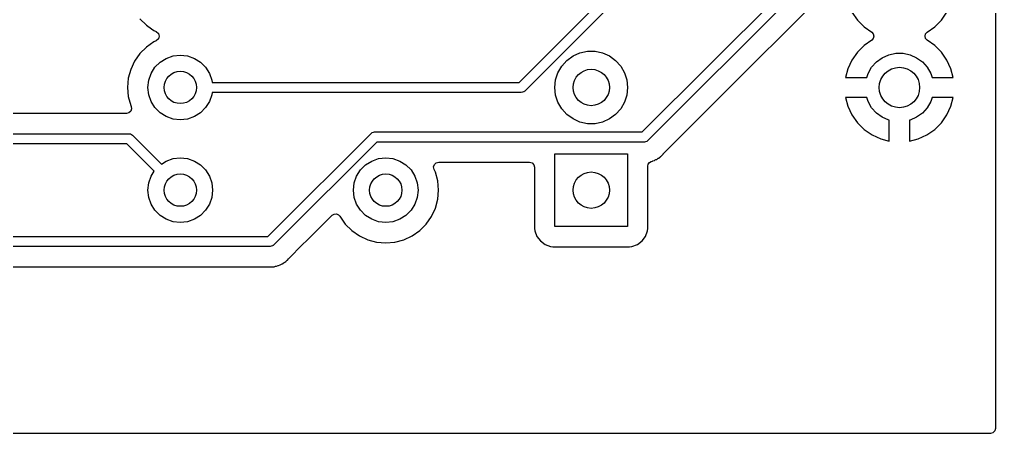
# Model space of a CAD drawing. Extents: x 26.2 to 76.2, y -84.5 to -34.5.
# Drawn here: x 52.07 to 76.2, y -84.45 to -74.21 of the extents above; entities that cross this region are included whole.
import ezdxf

# ---------------------------------------------------------------- set-up
doc = ezdxf.new("R2010")
doc.units = 0
doc.layers.add('BLACK', color=7, linetype='CONTINUOUS')

msp = doc.modelspace()

# ---------------------------------------------------------------- linework, layer by layer
at = {"layer": 'BLACK', "linetype": 'CONTINUOUS'}
for p, q in [((76.1995, -34.5795), (76.1995, -84.3305)), ((64.4208, -75.77), (72.0042, -68.1866)), ((72.1444, -68.4), (64.561, -75.9834)), ((67.4682, -76.995), (73.1427, -71.3205)), ((73.3222, -71.4946), (67.6084, -77.2084)), ((69.3796, -76.145), (72.2572, -73.2674)), ((72.651, -74.0328), (72.7865, -74.2264)), ((74.8635, -74.2264), (74.999, -74.0328)), ((55.045, -74.1941), (55.2059, -74.355)), ((72.7865, -74.2264), (72.9536, -74.3935)), ((74.6964, -74.3935), (74.8635, -74.2264)), ((55.2059, -74.355), (55.3364, -74.4464)), ((55.3364, -74.4464), (55.3923, -74.4856)), ((55.3923, -74.4856), (55.4503, -74.5126)), ((55.4503, -74.5126), (55.5024, -74.5584)), ((55.5024, -74.5584), (55.5219, -74.625)), ((72.9536, -74.3935), (73.1396, -74.5237)), ((73.1396, -74.5237), (73.1785, -74.568)), ((74.4715, -74.568), (74.5104, -74.5237)), ((74.5104, -74.5237), (74.6964, -74.3935)), ((55.3923, -74.7644), (55.2059, -74.895)), ((55.4503, -74.7374), (55.3923, -74.7644)), ((55.5024, -74.6916), (55.4503, -74.7374)), ((55.5219, -74.625), (55.5024, -74.6916)), ((73.1396, -74.7269), (72.9539, -74.8569)), ((73.1785, -74.6826), (73.1396, -74.7269)), ((73.1785, -74.568), (73.1925, -74.6253)), ((73.1925, -74.6253), (73.1785, -74.6826)), ((74.4575, -74.6253), (74.4715, -74.568)), ((74.4715, -74.6826), (74.4575, -74.6253)), ((74.5104, -74.7269), (74.4715, -74.6826)), ((74.6961, -74.8569), (74.5104, -74.7269)), ((55.2059, -74.895), (55.045, -75.0559)), ((65.755, -75.1156), (65.9269, -75.039)), ((65.9269, -75.039), (66.1109, -74.9999)), ((66.1109, -74.9999), (66.2991, -74.9999)), ((66.2991, -74.9999), (66.4831, -75.039)), ((66.4831, -75.039), (66.655, -75.1156)), ((72.7869, -75.0239), (72.6514, -75.2174)), ((72.9539, -74.8569), (72.7869, -75.0239)), ((74.8631, -75.0239), (74.6961, -74.8569)), ((74.9986, -75.2174), (74.8631, -75.0239)), ((54.9144, -75.2423), (54.8183, -75.4485)), ((55.045, -75.0559), (54.9144, -75.2423)), ((55.4195, -75.3962), (55.5462, -75.2695)), ((55.5462, -75.2695), (55.6979, -75.1742)), ((55.6979, -75.1742), (55.867, -75.1151)), ((55.867, -75.1151), (56.045, -75.095)), ((56.045, -75.095), (56.223, -75.1151)), ((56.223, -75.1151), (56.3921, -75.1742)), ((56.3921, -75.1742), (56.5438, -75.2695)), ((56.5438, -75.2695), (56.6705, -75.3962)), ((65.4769, -75.366), (65.6028, -75.2262)), ((65.6028, -75.2262), (65.755, -75.1156)), ((66.655, -75.1156), (66.8072, -75.2262)), ((66.8072, -75.2262), (66.9331, -75.366)), ((72.6514, -75.2174), (72.5516, -75.4315)), ((73.1373, -75.3954), (73.2562, -75.2633)), ((73.2562, -75.2633), (73.4, -75.1589)), ((73.4, -75.1589), (73.5623, -75.0866)), ((73.5623, -75.0866), (73.7362, -75.0497)), ((73.7362, -75.0497), (73.9138, -75.0497)), ((73.9138, -75.0497), (74.0877, -75.0866)), ((74.0877, -75.0866), (74.25, -75.1589)), ((74.25, -75.1589), (74.3938, -75.2633)), ((74.3938, -75.2633), (74.5127, -75.3954)), ((75.0984, -75.4315), (74.9986, -75.2174)), ((54.8183, -75.4485), (54.7594, -75.6683)), ((55.3242, -75.5479), (55.4195, -75.3962)), ((56.6705, -75.3962), (56.7658, -75.5479)), ((65.3828, -75.5289), (65.4769, -75.366)), ((66.9331, -75.366), (67.0272, -75.5289)), ((72.5516, -75.4315), (72.4944, -75.645)), ((73.0485, -75.5493), (73.1373, -75.3954)), ((74.5127, -75.3954), (74.6015, -75.5493)), ((75.1556, -75.645), (75.0984, -75.4315)), ((54.7594, -75.6683), (54.7395, -75.895)), ((55.245, -75.895), (55.2651, -75.717)), ((55.2651, -75.717), (55.3242, -75.5479)), ((56.7658, -75.5479), (56.8249, -75.717)), ((56.8249, -75.717), (56.8309, -75.77)), ((65.305, -75.895), (65.3247, -75.7079)), ((65.3247, -75.7079), (65.3828, -75.5289)), ((67.0272, -75.5289), (67.0853, -75.7079)), ((67.0853, -75.7079), (67.105, -75.895)), ((72.4944, -75.645), (72.4944, -75.645)), ((72.4944, -75.645), (73.0174, -75.645)), ((73.0174, -75.645), (73.0485, -75.5493)), ((74.6015, -75.5493), (74.6326, -75.645)), ((74.6326, -75.645), (75.1556, -75.645)), ((75.1556, -75.645), (75.1556, -75.645)), ((54.7395, -75.895), (54.7594, -76.1217)), ((55.2651, -76.073), (55.245, -75.895)), ((56.8309, -75.77), (64.4208, -75.77)), ((64.5325, -76.0047), (64.5023, -76.0113)), ((64.5375, -76.0009), (64.5325, -76.0047)), ((64.5402, -76.0002), (64.5375, -76.0009)), ((64.5431, -75.9968), (64.5402, -76.0002)), ((64.561, -75.9834), (64.5431, -75.9968)), ((65.3247, -76.0821), (65.305, -75.895)), ((67.105, -75.895), (67.0853, -76.0821)), ((54.7594, -76.1217), (54.8183, -76.3415)), ((55.3242, -76.2421), (55.2651, -76.073)), ((55.4195, -76.3938), (55.3242, -76.2421)), ((56.7658, -76.2421), (56.6705, -76.3938)), ((56.8249, -76.073), (56.7658, -76.2421)), ((56.8309, -76.02), (56.8249, -76.073)), ((64.4726, -76.02), (56.8309, -76.02)), ((64.5023, -76.0113), (64.4726, -76.02)), ((65.3828, -76.2611), (65.3247, -76.0821)), ((67.0853, -76.0821), (67.0272, -76.2611)), ((67.9873, -77.5373), (69.3796, -76.145)), ((73.0174, -76.145), (72.4944, -76.145)), ((72.4944, -76.145), (72.5516, -76.3585)), ((73.0485, -76.2407), (73.0174, -76.145)), ((73.1373, -76.3946), (73.0485, -76.2407)), ((74.6015, -76.2407), (74.5127, -76.3946)), ((74.6326, -76.145), (74.6015, -76.2407)), ((75.1556, -76.145), (74.6326, -76.145)), ((75.0984, -76.3585), (75.1556, -76.145)), ((54.8205, -76.4821), (54.7756, -76.5242)), ((54.8183, -76.3415), (54.8183, -76.3415)), ((54.8183, -76.3415), (54.8283, -76.3631)), ((54.8397, -76.4236), (54.8205, -76.4821)), ((54.8283, -76.3631), (54.8397, -76.4236)), ((55.5462, -76.5205), (55.4195, -76.3938)), ((56.6705, -76.3938), (56.5438, -76.5205)), ((65.4769, -76.424), (65.3828, -76.2611)), ((65.6028, -76.5638), (65.4769, -76.424)), ((66.9331, -76.424), (66.8072, -76.5638)), ((67.0272, -76.2611), (66.9331, -76.424)), ((72.5516, -76.3585), (72.6514, -76.5726)), ((73.2562, -76.5267), (73.1373, -76.3946)), ((74.5127, -76.3946), (74.3938, -76.5267)), ((74.9986, -76.5726), (75.0984, -76.3585)), ((54.716, -76.5395), (49.754, -76.5395)), ((54.7756, -76.5242), (54.716, -76.5395)), ((55.6979, -76.6158), (55.5462, -76.5205)), ((55.867, -76.6749), (55.6979, -76.6158)), ((56.045, -76.695), (55.867, -76.6749)), ((56.223, -76.6749), (56.045, -76.695)), ((56.3921, -76.6158), (56.223, -76.6749)), ((56.5438, -76.5205), (56.3921, -76.6158)), ((65.755, -76.6744), (65.6028, -76.5638)), ((65.9269, -76.751), (65.755, -76.6744)), ((66.655, -76.6744), (66.4831, -76.751)), ((66.8072, -76.5638), (66.655, -76.6744)), ((72.6514, -76.5726), (72.7869, -76.7661)), ((73.4, -76.6311), (73.2562, -76.5267)), ((73.5623, -76.7034), (73.4, -76.6311)), ((73.575, -76.7061), (73.5623, -76.7034)), ((73.575, -77.2256), (73.575, -76.7061)), ((74.0877, -76.7034), (74.075, -76.7061)), ((74.075, -76.7061), (74.075, -77.2256)), ((74.25, -76.6311), (74.0877, -76.7034)), ((74.3938, -76.5267), (74.25, -76.6311)), ((74.8631, -76.7661), (74.9986, -76.5726)), ((66.1109, -76.7901), (65.9269, -76.751)), ((66.2991, -76.7901), (66.1109, -76.7901)), ((66.4831, -76.751), (66.2991, -76.7901)), ((72.7869, -76.7661), (72.9539, -76.9331)), ((72.9539, -76.9331), (73.1474, -77.0686)), ((74.5026, -77.0686), (74.6961, -76.9331)), ((74.6961, -76.9331), (74.8631, -76.7661)), ((41.9556, -77.04), (54.775, -77.04)), ((54.775, -77.04), (54.7971, -77.0432)), ((54.7971, -77.0432), (54.8016, -77.0429)), ((54.8016, -77.0429), (54.804, -77.0442)), ((54.804, -77.0442), (54.8102, -77.0451)), ((54.8102, -77.0451), (54.8362, -77.0618)), ((54.8362, -77.0618), (54.8634, -77.0766)), ((54.8634, -77.0766), (55.577, -77.7902)), ((58.3361, -79.4561), (60.7606, -77.0316)), ((60.7606, -77.0316), (60.7785, -77.0182)), ((60.7785, -77.0182), (60.7814, -77.0148)), ((60.7814, -77.0148), (60.784, -77.0141)), ((60.784, -77.0141), (60.7891, -77.0103)), ((60.7891, -77.0103), (60.8193, -77.0037)), ((60.8193, -77.0037), (60.849, -76.995)), ((60.849, -76.995), (67.4682, -76.995)), ((67.6084, -77.2084), (67.5905, -77.2218)), ((73.1474, -77.0686), (73.3615, -77.1684)), ((73.3615, -77.1684), (73.575, -77.2256)), ((74.075, -77.2256), (74.2885, -77.1684)), ((74.2885, -77.1684), (74.5026, -77.0686)), ((54.7232, -77.29), (41.9038, -77.29)), ((55.4002, -77.967), (54.7232, -77.29)), ((60.9008, -77.245), (58.5129, -79.6329)), ((67.52, -77.245), (60.9008, -77.245)), ((67.5497, -77.2363), (67.52, -77.245)), ((67.5799, -77.2297), (67.5497, -77.2363)), ((67.585, -77.2259), (67.5799, -77.2297)), ((67.5876, -77.2252), (67.585, -77.2259)), ((67.5905, -77.2218), (67.5876, -77.2252)), ((73.575, -77.2256), (73.575, -77.2256)), ((55.6979, -77.7142), (55.867, -77.6551)), ((55.867, -77.6551), (56.045, -77.635)), ((56.045, -77.635), (56.223, -77.6551)), ((56.223, -77.6551), (56.3921, -77.7142)), ((60.7779, -77.7142), (60.947, -77.6551)), ((60.947, -77.6551), (61.125, -77.635)), ((61.125, -77.635), (61.303, -77.6551)), ((61.303, -77.6551), (61.4721, -77.7142)), ((65.305, -79.335), (65.305, -77.535)), ((65.305, -77.535), (67.105, -77.535)), ((67.105, -77.535), (67.105, -79.335)), ((67.7704, -77.6986), (67.7876, -77.6884)), ((67.7876, -77.6884), (67.8051, -77.6799)), ((67.8051, -77.6799), (67.8237, -77.6725)), ((67.8237, -77.6725), (67.8591, -77.6468)), ((67.8591, -77.6468), (67.8688, -77.6404)), ((67.8688, -77.6404), (67.9064, -77.6182)), ((67.9064, -77.6182), (67.9206, -77.604)), ((67.9064, -77.6182), (67.9064, -77.6182)), ((67.9064, -77.6182), (67.9064, -77.6182)), ((67.9206, -77.604), (67.9354, -77.5914)), ((67.9354, -77.5914), (67.9516, -77.5796)), ((67.9516, -77.5796), (67.9794, -77.5459)), ((67.9794, -77.5459), (67.9873, -77.5373)), ((55.577, -77.7902), (55.6979, -77.7142)), ((56.3921, -77.7142), (56.5438, -77.8095)), ((56.5438, -77.8095), (56.6705, -77.9362)), ((56.6705, -77.9362), (56.7658, -78.0879)), ((60.4042, -78.0879), (60.4995, -77.9362)), ((60.4995, -77.9362), (60.6262, -77.8095)), ((60.6262, -77.8095), (60.7779, -77.7142)), ((61.4721, -77.7142), (61.6238, -77.8095)), ((61.6238, -77.8095), (61.7505, -77.9362)), ((61.7505, -77.9362), (61.8458, -78.0879)), ((62.3093, -77.8614), (62.3285, -77.8029)), ((62.3207, -77.9219), (62.3093, -77.8614)), ((62.3517, -77.9885), (62.3207, -77.9219)), ((62.3285, -77.8029), (62.3734, -77.7608)), ((62.3734, -77.7608), (62.4331, -77.7455)), ((62.4331, -77.7455), (64.6805, -77.7455)), ((64.6805, -77.7455), (64.7425, -77.7621)), ((64.7425, -77.7621), (64.7879, -77.8075)), ((64.7879, -77.8075), (64.8045, -77.8695)), ((64.8045, -77.8695), (64.8045, -79.3829)), ((67.6055, -77.8432), (67.6152, -77.7951)), ((67.6055, -79.3829), (67.6055, -77.8432)), ((67.6152, -77.7951), (67.6427, -77.7546)), ((67.6427, -77.7546), (67.6838, -77.7279)), ((67.6838, -77.7279), (67.7174, -77.7146)), ((67.7174, -77.7146), (67.7284, -77.7108)), ((67.7284, -77.7108), (67.7704, -77.6986)), ((55.2651, -78.257), (55.3242, -78.0879)), ((55.3242, -78.0879), (55.4002, -77.967)), ((56.7658, -78.0879), (56.8249, -78.257)), ((60.3451, -78.257), (60.4042, -78.0879)), ((61.8458, -78.0879), (61.9049, -78.257)), ((62.4106, -78.2083), (62.3517, -77.9885)), ((55.245, -78.435), (55.2651, -78.257)), ((56.8249, -78.257), (56.845, -78.435)), ((60.325, -78.435), (60.3451, -78.257)), ((61.9049, -78.257), (61.925, -78.435)), ((62.4305, -78.435), (62.4106, -78.2083)), ((55.2651, -78.613), (55.245, -78.435)), ((55.3242, -78.7821), (55.2651, -78.613)), ((56.8249, -78.613), (56.7658, -78.7821)), ((56.845, -78.435), (56.8249, -78.613)), ((60.3451, -78.613), (60.325, -78.435)), ((60.4042, -78.7821), (60.3451, -78.613)), ((61.9049, -78.613), (61.8458, -78.7821)), ((61.925, -78.435), (61.9049, -78.613)), ((62.3517, -78.8815), (62.4106, -78.6617)), ((62.4106, -78.6617), (62.4305, -78.435)), ((55.4195, -78.9338), (55.3242, -78.7821)), ((56.7658, -78.7821), (56.6705, -78.9338)), ((60.4995, -78.9338), (60.4042, -78.7821)), ((61.8458, -78.7821), (61.7505, -78.9338)), ((62.2556, -79.0877), (62.3517, -78.8815)), ((55.5462, -79.0605), (55.4195, -78.9338)), ((55.6979, -79.1558), (55.5462, -79.0605)), ((56.5438, -79.0605), (56.3921, -79.1558)), ((56.6705, -78.9338), (56.5438, -79.0605)), ((59.3396, -79.514), (59.7965, -79.0571)), ((59.7965, -79.0571), (59.8469, -79.0265)), ((59.8469, -79.0265), (59.9057, -79.0226)), ((59.9057, -79.0226), (59.9597, -79.0464)), ((59.9597, -79.0464), (59.9866, -79.08)), ((59.9866, -79.08), (59.9882, -79.0788)), ((59.9882, -79.0788), (60.125, -79.2741)), ((60.6262, -79.0605), (60.4995, -78.9338)), ((60.7779, -79.1558), (60.6262, -79.0605)), ((61.6238, -79.0605), (61.4721, -79.1558)), ((61.7505, -78.9338), (61.6238, -79.0605)), ((62.125, -79.2741), (62.2556, -79.0877)), ((55.867, -79.2149), (55.6979, -79.1558)), ((56.045, -79.235), (55.867, -79.2149)), ((56.223, -79.2149), (56.045, -79.235)), ((56.3921, -79.1558), (56.223, -79.2149)), ((60.125, -79.2741), (60.2859, -79.435)), ((60.947, -79.2149), (60.7779, -79.1558)), ((61.125, -79.235), (60.947, -79.2149)), ((61.303, -79.2149), (61.125, -79.235)), ((61.4721, -79.1558), (61.303, -79.2149)), ((61.9641, -79.435), (62.125, -79.2741)), ((64.8045, -79.3829), (64.8109, -79.4425)), ((67.105, -79.335), (65.305, -79.335)), ((67.5991, -79.4425), (67.6055, -79.3829)), ((43.8592, -79.58), (58.2122, -79.58)), ((58.2122, -79.58), (58.3361, -79.4561)), ((58.3361, -79.4561), (58.3361, -79.4561)), ((58.9054, -79.9482), (59.3396, -79.514)), ((60.2859, -79.435), (60.4723, -79.5656)), ((60.4723, -79.5656), (60.4723, -79.5656)), ((60.4723, -79.5656), (60.4723, -79.5656)), ((60.4723, -79.5656), (60.6785, -79.6617)), ((61.5715, -79.6617), (61.7777, -79.5656)), ((61.7777, -79.5656), (61.9641, -79.435)), ((64.8109, -79.4425), (64.8612, -79.5773)), ((64.8612, -79.5773), (64.9475, -79.6925)), ((67.4625, -79.6925), (67.5488, -79.5773)), ((67.5488, -79.5773), (67.5991, -79.4425)), ((58.264, -79.83), (43.8074, -79.83)), ((58.2937, -79.8213), (58.264, -79.83)), ((58.3239, -79.8147), (58.2937, -79.8213)), ((58.329, -79.8109), (58.3239, -79.8147)), ((58.3316, -79.8102), (58.329, -79.8109)), ((58.3345, -79.8068), (58.3316, -79.8102)), ((58.3524, -79.7934), (58.3345, -79.8068)), ((58.3974, -79.7484), (58.3524, -79.7934)), ((58.5129, -79.6329), (58.3974, -79.7484)), ((58.3974, -79.7484), (58.3974, -79.7484)), ((58.5129, -79.6329), (58.5129, -79.6329)), ((60.6785, -79.6617), (60.8983, -79.7206)), ((60.8983, -79.7206), (61.125, -79.7405)), ((61.125, -79.7405), (61.3517, -79.7206)), ((61.3517, -79.7206), (61.5715, -79.6617)), ((64.9475, -79.6925), (65.0627, -79.7788)), ((65.0627, -79.7788), (65.1975, -79.8291)), ((65.1975, -79.8291), (65.2571, -79.8355)), ((65.2571, -79.8355), (67.1529, -79.8355)), ((67.1529, -79.8355), (67.2125, -79.8291)), ((67.2125, -79.8291), (67.3473, -79.7788)), ((67.3473, -79.7788), (67.4625, -79.6925)), ((58.7313, -80.1223), (58.8946, -79.959)), ((58.8946, -79.959), (58.9054, -79.9482)), ((58.8946, -79.959), (58.8946, -79.959)), ((58.9054, -79.9482), (58.9054, -79.9482)), ((43.8428, -80.3305), (58.1813, -80.3305)), ((58.1813, -80.3305), (58.2018, -80.3328)), ((58.2018, -80.3328), (58.2047, -80.3327)), ((58.2047, -80.3327), (58.2719, -80.3306)), ((58.2047, -80.3327), (58.2047, -80.3327)), ((58.2719, -80.3306), (58.2758, -80.3305)), ((58.2758, -80.3305), (58.3034, -80.3305)), ((58.3034, -80.3305), (58.3073, -80.33)), ((58.3034, -80.3305), (58.3034, -80.3305)), ((58.3073, -80.33), (58.319, -80.3291)), ((58.319, -80.3291), (58.3626, -80.3277)), ((58.3626, -80.3277), (58.3819, -80.3221)), ((58.3819, -80.3221), (58.4009, -80.3182)), ((58.4009, -80.3182), (58.4081, -80.3173)), ((58.4081, -80.3173), (58.4208, -80.3157)), ((58.4208, -80.3157), (58.4614, -80.2996)), ((58.4614, -80.2996), (58.4725, -80.2958)), ((58.4725, -80.2958), (58.5144, -80.2836)), ((58.5144, -80.2836), (58.5316, -80.2734)), ((58.5316, -80.2734), (58.5491, -80.2649)), ((58.5491, -80.2649), (58.5677, -80.2575)), ((58.5677, -80.2575), (58.6031, -80.2318)), ((58.6031, -80.2318), (58.6128, -80.2254)), ((58.6128, -80.2254), (58.6303, -80.2151)), ((58.6303, -80.2151), (58.6504, -80.2032)), ((58.6504, -80.2032), (58.6646, -80.189)), ((58.6646, -80.189), (58.6794, -80.1764)), ((58.6794, -80.1764), (58.6956, -80.1646)), ((58.6956, -80.1646), (58.7234, -80.1309)), ((58.7234, -80.1309), (58.7313, -80.1223)), ((76.1375, -84.4379), (76.0755, -84.4545)), ((76.1829, -84.3925), (76.1375, -84.4379)), ((76.1995, -84.3305), (76.1829, -84.3925)), ((76.0755, -84.4545), (26.3245, -84.4545))]:
    msp.add_line(p, q, dxfattribs=at)
at = {"layer": 'BLACK'}
for centre, radius in [((56.045, -75.895), 0.4), ((66.205, -75.895), 0.45), ((73.825, -75.895), 0.5), ((56.045, -78.435), 0.4), ((61.125, -78.435), 0.4), ((66.205, -78.435), 0.45)]:
    msp.add_circle(centre, radius, dxfattribs=at)

doc.saveas('drawing.dxf')
